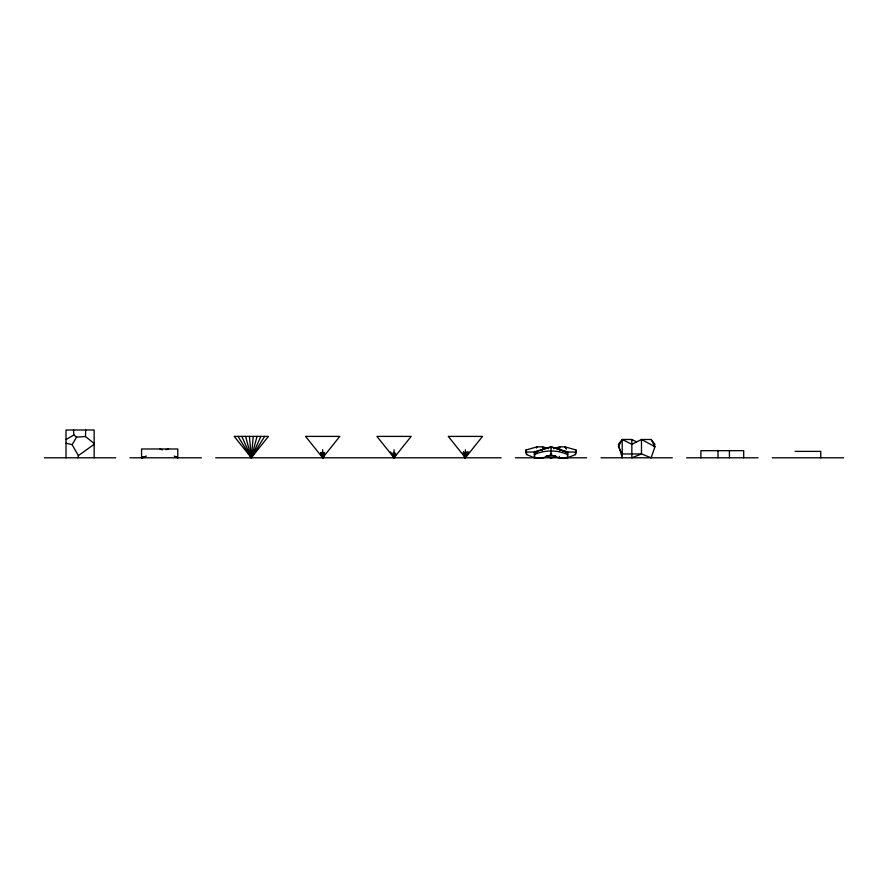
<?xml version="1.0" encoding="UTF-8"?>
<svg xmlns="http://www.w3.org/2000/svg" width="888" height="888" viewBox="0 0 888 888"><rect width="100%" height="100%" fill="white"/><g stroke="black" fill="none" stroke-linecap="round" stroke-linejoin="round"><path stroke-width="1.33" d="M548.651 448.618L542.59 446.808L536.929 446.897L526.018 449.983L525.951 452.114L526.551 454.556L534.532 457.797L542.668 458.008L551.015 454.745L551.071 446.819L567.599 451.959L576.112 452.125L575.957 449.95L565.123 446.908L559.562 446.819L553.502 448.629M542.568 449.783L542.59 446.808L542.735 449.35L534.543 451.959L525.951 452.114M551.026 453.257L551.015 458.008L546.164 456.143M551.071 447.807L551.071 446.819L542.735 449.35M576.112 452.125L575.502 454.567L567.521 457.797L559.362 458.008L559.373 456.388M559.418 449.894L559.562 446.819L559.551 449.461M567.621 454.545L567.599 451.959L567.521 457.797L567.621 454.545C557.375 449.805 544.677 449.828 534.443 454.567L534.532 457.797L534.543 451.959L534.443 454.567M555.477 455.977L551.015 458.008L555.866 456.143M94.15 443.512L85.492 436.519L85.736 429.992M253.224 436.397L251.326 457.797L234.199 436.397L268.454 436.397L251.326 457.797L238.006 436.397M465.8 453.79L465.401 457.797L448.274 436.397L482.517 436.397L465.401 457.797L462.615 453.047M464.269 455.422L465.401 457.797L465.689 455.122L465.401 457.797L463.591 454.234M465.712 455.122L465.401 457.797L464.369 455.278L465.401 457.797L468.875 451.859M320.59 454.234L322.677 457.797L339.804 436.397L305.561 436.397L322.677 457.797L323.365 452.447M466.122 452.447L465.401 457.797L463.991 454.023M390.554 451.859L394.039 457.797L411.166 436.397L376.912 436.397L394.039 457.797L394.827 452.447M466.089 453.79L465.401 457.797L464.524 455.278M77.989 457.797L78.377 455.622L72.117 444.655L66.012 443.19M321.534 455.278L322.677 457.797L323.288 455.122M466.344 453.79L465.401 457.797L464.635 455.278M324.076 455.422L322.677 457.797L321.079 454.023L322.677 457.797L323.643 453.79M257.032 436.397L251.326 457.797L241.814 436.397M323.831 455.278L322.677 457.797L321.811 455.278L322.677 457.797L324.12 452.447M392.929 455.278L394.039 457.797L395.149 454.023M467.243 451.504L465.401 457.797L463.547 451.504M466.156 455.278L465.401 457.797L464.668 455.122M575.602 450.993L575.957 449.95M320.712 452.769L322.677 457.797L323.554 455.278M622.211 439.493L622.211 457.797L618.359 444.311L622.211 439.493L631.845 444.311L641.48 439.493L651.115 439.493L654.967 446.72L651.115 457.797L641.48 453.946L622.211 453.946L618.359 446.72L622.211 439.493L631.845 439.493L636.663 441.902M466.799 454.023L465.401 457.797L464.446 453.79M321.245 452.447L322.677 457.797L324.642 452.769M321.722 453.79L322.677 457.797L323.665 455.278M654.001 446.72L654.967 444.311L651.115 439.493M466.433 455.278L465.401 457.797L464.801 455.122L465.401 457.797L467.21 454.234M322.078 455.122L322.677 457.797L324.286 454.023M536.441 448.018L536.929 446.897M322 452.447L322.677 457.797L324.342 454.023M392.929 454.023L394.039 457.797L395.149 455.278M260.839 436.397L251.326 457.797L245.621 436.397M466.522 455.422L465.401 457.797L464.702 453.79M393.251 452.447L394.039 457.797L396.126 454.234M72.117 444.655L76.623 437.118L85.492 436.519M264.646 436.397L251.326 457.797L249.417 436.397M559.262 451.337L560.55 449.961L567.654 452.114M78.377 455.622L94.15 444.311M66.012 439.582L73.815 434.998L73.538 429.992M144.023 456.621L141.558 457.797L141.558 448.984L177.789 448.984L177.789 457.797L174.259 456.088M565.212 452.136L566.777 451.537M146.476 456.055L141.558 457.797L144.233 457.376M145.41 456.499L141.558 457.797L144.1 457.12M534.443 452.125L551.06 446.897L560.55 449.961M562.581 451.171L564.324 450.638M165.978 449.694L168.542 448.984M795.082 451.382L820.767 451.382L820.767 457.797M44.4 457.797L115.762 457.797M130.025 457.797L201.387 457.797M215.662 457.797L501.087 457.797M515.362 457.797L586.713 457.797M600.987 457.797L672.338 457.797M686.613 457.797L757.975 457.797M772.238 457.797L843.6 457.797M534.765 451.348L536.907 452.17M551.015 454.745L559.362 458.008M546.62 455.988L551.015 457.797M534.931 451.626L536.963 452.458M160.04 448.984L162.304 449.927M175.391 456.565L177.789 457.797M654.967 446.72L641.48 439.493L641.48 453.946L631.845 457.797L631.845 439.493M73.815 434.998L76.623 437.118M541.558 449.95L542.846 451.337M566.378 449.161L565.123 446.908L565.634 448.052M526.018 449.983L526.373 451.093M464.668 452.447L465.401 457.797L466.333 455.278L465.401 457.797L465.079 455.122L465.401 457.797L466.122 455.122L465.401 457.797L465.123 455.122M464.99 453.79L465.401 457.797L465.989 455.122L465.401 457.797L465.401 449.772M542.646 457.398L542.668 458.008M526.484 452.358L526.551 454.556M575.48 452.347L575.502 454.567M743.7 457.797L743.7 450.671L700.887 450.671L700.887 457.797M729.425 450.671L729.425 457.797M718.015 450.671L718.015 457.797M394.039 449.772L394.039 457.797M322.677 449.772L322.677 457.797M94.15 457.797L94.15 429.992L66.012 429.992L66.012 457.797"/></g></svg>
